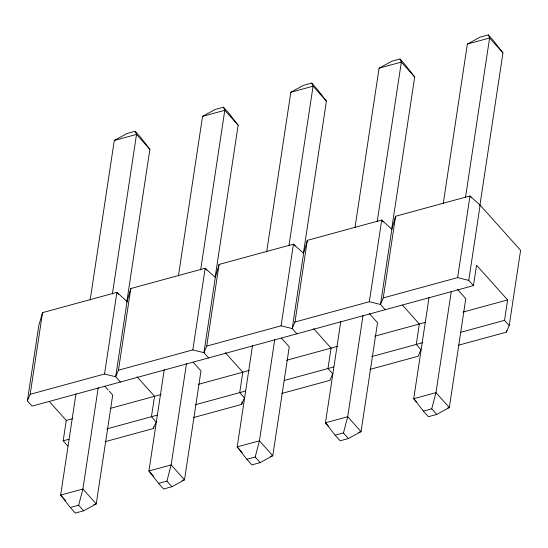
<?xml version="1.0" encoding="UTF-8"?>
<svg xmlns="http://www.w3.org/2000/svg" width="548" height="548" viewBox="0 0 548 548"><rect width="100%" height="100%" fill="white"/><g stroke="black" fill="none" stroke-linecap="round" stroke-linejoin="round"><path stroke-width="0.82" d="M458.224 345.295L506.441 332.136L509.222 325.574L504.53 320.333L507.619 299.92L476.534 265.205L473.445 285.618L32.092 406.109L27.4 400.862L38.778 325.628L42.532 312.641L116.895 292.337L127.047 301.53L115.669 376.764L120.361 382.011M27.4 400.862L30.181 394.307L42.532 312.641M67.87 446.065L63.178 440.818L66.267 420.405L49.313 401.472M75.973 393.793L60.65 495.091L70.315 507.496L75.323 513.086L83.659 510.811L96.243 503.927L112.71 395.033L109.374 391.306M90.153 300.003L114.285 140.459L126.862 133.575L135.205 131.301L140.213 136.89L149.878 149.303L126.766 302.092M98.215 387.717L82.892 489.015L78.659 505.222L83.659 510.811M112.395 293.934L136.527 134.39L135.205 131.301M30.181 394.307L104.545 374.003L116.895 292.337L118.601 294.242M104.545 374.003L115.669 376.764L118.45 370.208L130.801 288.543L205.171 268.239L215.316 277.432L203.938 352.672L208.637 357.913M105.148 441.688L153.365 428.522L153.618 426.837M164.242 369.695L148.919 470.992L158.584 483.398L163.592 488.994L171.935 486.713L184.512 479.829L200.986 370.934L193.197 362.235M178.422 275.911L202.555 116.361L215.138 109.484L223.474 107.203L228.482 112.792L238.147 125.204L215.165 277.151M186.484 363.619L171.161 464.923L166.928 481.123L171.935 486.713M200.664 269.835L224.796 110.292L223.474 107.203M118.45 370.208L192.821 349.905L205.171 268.239L206.87 270.143M192.821 349.905L203.938 352.672L206.719 346.11L219.07 264.444L293.44 244.148L303.592 253.34L292.214 328.574L296.906 333.814M193.417 417.59L241.634 404.424L242.017 401.896M252.512 345.596L237.195 446.894L246.853 459.299L251.861 464.896L260.204 462.615L272.781 455.737L289.255 346.836L281.466 338.137M266.698 251.813L290.824 92.263L303.407 85.385L311.744 83.104L316.751 88.701L326.416 101.106L303.434 253.053M274.754 339.527L259.43 440.825L255.197 457.025L260.204 462.615M288.94 245.737L313.066 86.194L311.744 83.104M206.719 346.11L281.09 325.807L293.44 244.148L295.139 246.045M281.09 325.807L292.214 328.574L294.988 322.012L307.339 240.353L381.709 220.049L391.861 229.242L380.483 304.476L385.175 309.716M340.781 321.498L325.464 422.796L335.123 435.208L340.13 440.798L348.473 438.516L361.057 431.639L377.524 322.738L369.181 313.422M354.967 227.715L379.093 68.171L391.676 61.287L400.019 59.006L405.02 64.602L414.685 77.008L391.71 228.954M363.023 315.429L347.706 416.727L343.466 432.927L348.473 438.516M377.209 221.645L401.335 62.095L400.019 59.006M294.988 322.012L369.359 301.715L381.709 220.049L383.415 221.947M369.359 301.715L380.483 304.476L383.258 297.92L395.608 216.255L469.979 195.951L480.13 205.144L520.6 250.34L509.222 325.574M429.05 297.4L413.733 398.697L423.399 411.11L428.406 416.699L436.742 414.425L449.326 407.541L465.793 298.646L457.45 289.323M443.236 203.616L467.362 44.073L479.945 37.189L488.289 34.914L493.296 40.504L502.954 52.909L479.849 205.706M451.292 291.331L435.975 392.628L431.735 408.829L436.742 414.425M465.478 197.547L489.604 37.997L488.289 34.914M383.258 297.92L457.628 277.617L469.979 195.951L471.684 197.855M473.445 285.618L468.752 280.377L480.13 205.144M506.441 332.136L506.701 330.451M127.047 301.53L130.801 288.543M215.316 277.432L219.07 264.444M303.592 253.34L307.339 240.353M391.861 229.242L395.608 216.255M153.365 428.522L156.139 421.967L151.447 416.727L154.536 396.307L137.014 376.743M241.634 404.424L244.408 397.869L239.716 392.628L242.805 372.208L225.283 352.645M114.285 140.459L136.527 134.39L149.878 149.303M202.555 116.361L224.796 110.292L238.147 125.204M290.824 92.263L313.066 86.194L326.416 101.106M379.093 68.171L401.335 62.095L414.685 77.008M467.362 44.073L489.604 37.997L502.954 52.909M66.267 420.405L72.863 418.604M110.812 408.246L161.133 394.505M198.26 384.374L249.402 370.407M286.529 360.276L337.678 346.309M374.798 336.177L425.118 322.436M463.067 312.079L507.619 299.92M63.178 440.818L68.952 439.243M106.901 428.885L157.221 415.144M195.17 404.787L245.49 391.053M284.268 380.463L333.759 366.955M371.708 356.59L422.857 342.63M460.806 332.273L504.53 320.333M281.686 393.491L329.903 380.326L332.684 373.77L327.985 368.53L331.074 348.11L313.559 328.547M369.955 369.393L418.172 356.227L420.953 349.672L416.261 344.432L419.343 324.012L402.39 305.078M70.315 507.496L78.659 505.222M158.584 483.398L166.928 481.123M246.853 459.299L255.197 457.025M335.123 435.208L343.466 432.927M423.399 411.11L431.735 408.829M93.77 504.605L96.243 503.927L82.892 489.015L60.65 495.091L65.657 500.68M182.046 480.507L184.512 479.829L171.161 464.923L148.919 470.992L153.926 476.582M270.315 456.409L272.781 455.737L259.43 440.825L237.195 446.894L242.195 452.484M358.584 432.31L361.057 431.639L347.706 416.727L325.464 422.796L328.8 426.522M447.675 407.986L449.326 407.541L435.975 392.628L413.733 398.697L416.514 401.807M457.628 277.617L468.752 280.377M104.921 386.333L108.264 390.06"/></g></svg>
